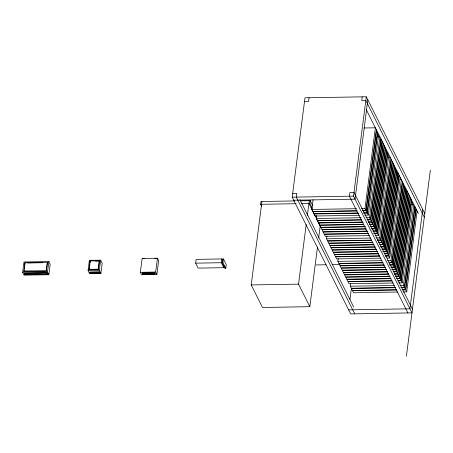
<?xml version="1.0" encoding="UTF-8"?>
<svg xmlns="http://www.w3.org/2000/svg" width="453" height="453" viewBox="0 0 453 453"><rect width="100%" height="100%" fill="white"/><g stroke="black" fill="none" stroke-linecap="round" stroke-linejoin="round"><path stroke-width="0.68" d="M22.65 272.451L23.998 261.993L48.85 261.568L50.198 264.258L48.85 274.711L23.992 275.135L22.65 272.451L47.503 272.026L48.85 274.711M23.924 271.177L25 262.814L47.372 262.434L46.399 271.002L23.924 271.177L46.399 271.002M24.026 271.381L24.207 269.988M24.388 268.595L25 262.814M24.383 273.408L46.767 272.933L47.406 274.325L25.034 274.705L24.383 273.408L46.755 273.029L47.406 274.325M25.034 274.705L24.394 273.312M46.297 270.798L47.372 262.434M47.503 272.026L48.85 261.568M88.075 270.571L89.394 260.339L100.634 260.147L102.202 263.278L100.889 273.51L89.643 273.703L88.075 270.571L99.32 270.379L100.889 273.51M89.054 269.325L90.136 260.934L99.354 260.781L98.426 269.473L89.207 269.631L89.054 269.325L98.273 269.173L98.426 269.473M89.207 269.631L89.479 267.536M89.654 266.137L89.926 264.037M90.107 262.638L90.136 260.934M89.734 272.174L99.388 272.1L99.847 273.017L90.175 273.182L89.734 272.174L99.4 272.01L99.847 273.017M90.175 273.182L99.858 272.921M98.273 269.173L99.354 260.781M99.32 270.379L100.634 260.147M140.345 272.31L142.129 258.47L157.457 258.21L158.669 260.622L156.885 274.461L141.557 274.722L140.345 272.31L155.679 272.049L156.885 274.461M142.848 258.527L144.241 258.618M142.355 273.119L154.609 273.006L155.034 273.85L142.769 274.059L142.355 273.119L154.62 272.91L155.034 273.85M142.769 274.059L155.045 273.754M156.948 258.289L154.818 258.437M155.679 272.049L157.457 258.21M224.009 265.798L223.765 267.683L198.142 268.119L195.656 263.153L196.143 259.376L221.766 258.94L222.695 260.803M223.765 267.683L221.279 262.717L221.766 258.94M222.095 262.706L222.582 258.929L223.397 258.912L226.24 264.592L225.758 268.369L224.937 268.38L222.095 262.706L222.916 262.689L225.758 268.369M222.916 262.689L223.397 258.912M261.54 206.177L260.6 204.297L260.956 201.506L294.433 200.939M317.491 247.066L309.818 306.687L262.497 307.491L251.205 284.943L261.947 201.489M366.301 96.772L353.516 196.121L411.987 312.876L350.662 313.923L292.196 197.168L304.982 97.814L366.301 96.772L424.772 213.527M309.071 97.746L308.589 101.466L304.501 101.54M309.818 306.687L298.527 284.139L306.2 224.518M307.372 215.401L309.269 200.685M312.4 208.471L309.892 203.459L310.254 200.668L300.084 200.843M356.924 210.758L312.87 211.506L311.84 209.45L313.091 199.705M361.443 219.784L317.389 220.537L316.364 218.482L316.721 215.696M318.663 237.95L320.197 226.024L308.906 203.476M371.619 240.101L327.564 240.854L326.534 238.799L326.896 236.013M382.921 262.678L338.867 263.425L337.842 261.37L338.198 258.589M362.219 96.84L361.737 100.56L365.826 100.492L424.291 217.247M367.83 99.819L355.044 199.167L293.72 200.215M395.356 287.508L351.302 288.261L350.277 286.205L350.633 283.419M349.976 299.365L351.42 288.17M362.519 210.662L366.013 210.6L364.988 208.544L375.378 127.803L364.189 127.989M366.013 210.6L376.403 129.858M363.646 212.916L367.145 212.859L366.115 210.804L376.505 130.056M367.145 212.859L377.536 132.112M364.778 215.175L368.278 215.118L367.247 213.063L377.638 132.316M368.278 215.118L378.668 134.371M367.038 219.688L370.537 219.631L369.506 217.576L379.897 136.829L377.802 136.868M370.537 219.631L380.928 138.884M368.17 221.947L371.664 221.891L370.639 219.835L381.03 139.088M371.664 221.891L382.06 141.143M369.303 224.207L372.796 224.144L371.766 222.089L382.162 141.347M372.796 224.144L383.187 143.403M370.429 226.46L373.929 226.404L372.898 224.348L383.289 143.601M373.929 226.404L384.32 145.656M371.562 228.72L375.056 228.663L374.031 226.608L384.421 145.86M375.056 228.663L385.452 147.916M373.391 230.968L376.188 230.917L375.158 228.861L385.554 148.12M376.188 230.917L386.579 150.175M373.821 233.233L377.321 233.176L376.29 231.121L386.681 150.373M377.321 233.176L387.711 152.429M375.65 235.481L378.448 235.435L377.423 233.38L387.813 152.633M378.448 235.435L388.838 154.688M377.915 239.994L380.713 239.948L379.682 237.893L390.073 157.146L388.674 157.174M380.713 239.948L391.103 159.201M378.346 242.264L381.839 242.208L380.814 240.152L391.205 159.405M381.839 242.208L392.23 161.461M380.175 244.512L382.972 244.461L381.941 242.406L392.332 161.664M382.972 244.461L393.363 163.714M380.605 246.777L384.099 246.721L383.074 244.665L393.464 163.918M384.099 246.721L394.495 165.974M382.434 249.025L385.231 248.98L384.201 246.925L394.597 166.177M385.231 248.98L395.622 168.233M382.864 251.296L386.364 251.234L385.333 249.178L395.724 168.437M386.364 251.234L396.754 170.487M384.693 253.538L387.491 253.493L386.466 251.438L396.856 170.69M387.491 253.493L397.887 172.746M385.129 255.809L388.623 255.747L387.592 253.697L397.983 172.95M388.623 255.747L399.014 175.005M386.958 258.057L389.756 258.006L388.725 255.951L399.116 175.209M389.756 258.006L400.146 177.259M389.218 262.57L392.015 262.519L390.984 260.469L401.375 179.722L399.976 179.745M392.015 262.519L402.406 181.778M389.648 264.841L393.147 264.779L392.117 262.723L402.507 181.981M393.147 264.779L403.538 184.031M391.477 267.083L394.274 267.038L393.249 264.982L403.64 184.235M394.274 267.038L404.665 186.291M391.907 269.354L395.407 269.292L394.376 267.242L404.767 186.494M395.407 269.292L405.797 188.55M393.736 271.602L396.534 271.551L395.509 269.495L405.899 188.754M396.534 271.551L406.93 190.804M394.172 273.867L397.666 273.81L396.635 271.755L407.032 191.007M397.666 273.81L408.057 193.063M396.001 276.115L398.799 276.064L397.768 274.014L408.159 193.267M398.799 276.064L409.189 195.322M396.432 278.385L399.925 278.323L398.9 276.268L409.291 195.526M399.925 278.323L410.316 197.576M398.261 280.628L401.058 280.583L400.027 278.527L410.418 197.78M401.058 280.583L411.449 199.835M398.691 282.899L402.19 282.836L401.16 280.786L411.55 200.039M402.19 282.836L412.581 202.095M400.95 287.412L404.45 287.355L403.419 285.299L413.81 204.552L411.715 204.592M404.45 287.355L414.84 206.608M402.083 289.671L405.582 289.609L404.552 287.559L414.942 206.811M405.582 289.609L415.973 208.867M403.215 291.93L406.709 291.868L405.678 289.812L416.075 209.071M406.709 291.868L417.1 211.121M422.734 209.467L409.948 308.816L348.629 309.858M406.409 356.228L430.35 170.181M292.672 193.448L296.76 193.374L296.285 197.095L354.75 313.855M292.196 197.168L353.516 196.121M260.6 204.297L296.194 203.691M301.137 203.607L309.892 203.459M311.84 209.45L356.596 208.691M361.488 208.607L364.988 208.544M357.026 210.956L312.972 211.71L313.997 213.765L358.057 213.012M362.621 210.866L366.115 210.804M358.855 213.204L314.099 213.969L315.129 216.019L359.184 215.271M363.748 213.12L367.247 213.063M316.364 218.482L361.115 217.717M366.013 217.638L369.506 217.576M361.545 219.988L317.491 220.741L318.521 222.791L362.576 222.044M367.14 219.892L370.639 219.835M363.38 222.236L318.623 222.995L319.648 225.05L363.708 224.303M368.272 222.151L371.766 222.089M363.81 224.501L319.75 225.254L320.781 227.31L364.835 226.557M369.405 224.411L372.898 224.348M365.639 226.749L320.883 227.514L321.913 229.563L365.967 228.816M370.531 226.664L374.031 226.608M366.069 229.02L322.015 229.767L323.04 231.823L367.1 231.075M371.664 228.924L375.158 228.861M367.898 231.262L323.142 232.027L324.172 234.082L368.227 233.329M372.796 231.183L376.29 231.121M368.329 233.533L324.274 234.286L325.305 236.336L369.359 235.588M373.923 233.437L377.423 233.38M326.534 238.799L370.588 238.046M376.183 237.955L379.682 237.893M371.72 240.305L327.666 241.058L328.697 243.108L372.751 242.361M377.315 240.209L380.814 240.152M372.853 242.565L328.799 243.312L329.824 245.367L373.878 244.62M378.448 242.468L381.941 242.406M373.98 244.818L329.926 245.571L330.956 247.627L375.01 246.874M379.574 244.728L383.074 244.665M375.112 247.078L331.058 247.831L332.083 249.88L376.143 249.133M380.707 246.981L384.201 246.925M376.245 249.337L332.185 250.084L333.215 252.14L377.27 251.387M381.839 249.241L385.333 249.178M377.372 251.591L333.317 252.344L334.348 254.399L378.402 253.646M382.966 251.5L386.466 251.438M378.504 253.85L334.45 254.603L335.475 256.653L379.535 255.905M384.099 253.754L387.592 253.697M379.637 256.109L335.577 256.857L336.607 258.912L380.662 258.159M385.226 256.013L388.725 255.951M95.555 261.149L99.507 261.087M27.899 262.972L42.582 262.723M195.656 263.153L221.279 262.717M337.842 261.37L381.896 260.622M387.491 260.526L390.984 260.469M383.023 262.882L338.969 263.629L339.999 265.685L384.053 264.931M388.617 262.785L392.117 262.723M316.171 264.943L326.041 264.773M332.383 264.665L340.141 264.535M384.155 265.135L340.101 265.888L341.132 267.944L385.186 267.191M389.75 265.045L393.249 264.982M385.288 267.395L341.228 268.142L342.258 270.198L386.313 269.45M390.882 267.298L394.376 267.242M25.045 274.614L47.418 274.235M386.415 269.654L342.36 270.401L343.391 272.457L387.445 271.704M392.009 269.558L395.509 269.495M387.547 271.908L343.493 272.661L344.518 274.716L388.578 273.963M393.142 271.811L396.635 271.755M388.68 274.167L344.62 274.914L345.65 276.97L389.705 276.222M394.274 274.071L397.768 274.014M389.807 276.426L345.752 277.174L346.783 279.229L390.837 278.476M395.401 276.33L398.9 276.268M390.939 278.68L346.885 279.433L347.91 281.489L391.97 280.735M396.534 278.584L400.027 278.527M392.066 280.939L348.012 281.687L349.042 283.742L393.096 282.995M397.66 280.843L401.16 280.786M251.205 284.943L298.527 284.139M350.277 286.205L394.331 285.452M399.925 285.356L403.419 285.299M395.458 287.712L351.403 288.459L352.434 290.515L396.488 289.767M401.052 287.615L404.552 287.559M396.59 289.971L352.536 290.718L353.561 292.774L397.621 292.021M402.185 289.875L405.678 289.812M366.16 109.4L418.306 213.533M412.462 309.156L353.997 192.4L349.909 192.474L349.433 196.194L407.898 312.949M310.254 200.668L312.763 205.679M316.166 215.985L316.794 217.236M299.926 199.688L353.651 306.975"/></g></svg>
